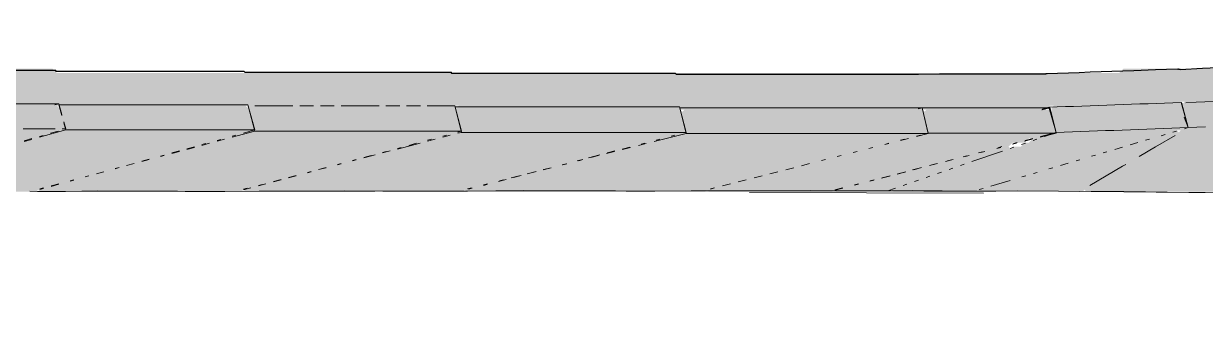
# Model space of a CAD drawing. Header units: millimetres. Extents: x 0 to 84100, y 0 to 59400.
# Drawn here: x 36488 to 39369, y 22220 to 22990 of the extents above; entities that cross this region are included whole.
import ezdxf

# ---------------------------------------------------------------- set-up
doc = ezdxf.new("R2010")
doc.units = ezdxf.units.MM
for name, color, linetype, lineweight in [('09_立面の外形', 7, 'Continuous', 30), ('10_見えがかり', 7, 'Continuous', 13), ('12_見えがかり（ガラス）', 5, 'Continuous', 9)]:
    doc.layers.add(name, color=color, linetype=linetype, lineweight=lineweight)

msp = doc.modelspace()

# ---------------------------------------------------------------- hatches: boundary and pattern name
at = {"layer": '10_見えがかり', "true_color": 0xe9dcc4}
msp.add_hatch(color=8, dxfattribs=at).paths.add_polyline_path([(40774, 22974.7), (40764, 22964.7), (40764, 22954.7), (40724, 22914.7), (40724, 22904.7), (40719, 22899.7), (40669, 22899.7), (40659, 22889.7), (40609, 22889.7), (40599, 22879.7), (40489, 22879.7), (40479, 22869.7), (40379, 22869.7), (40369, 22859.7), (40269, 22859.7), (40259, 22849.7), (40159, 22849.7), (40149, 22839.7), (40049, 22839.7), (40039, 22829.7), (39849, 22829.7), (39839, 22819.7), (39669, 22819.7), (39659, 22809.7), (39479, 22809.7), (39469, 22799.7), (39239, 22799.7), (39229, 22789.7), (38989, 22789.7), (38979, 22779.7), (38089, 22779.7), (38079, 22789.7), (36159, 22789.7), (36149, 22799.7), (35409, 22799.7), (35399, 22789.7), (35379, 22789.7), (35369, 22779.7), (35339, 22779.7), (35329, 22769.7), (35309, 22769.7), (35299, 22759.7), (35279, 22759.7), (35269, 22749.7), (35239, 22749.7), (35229, 22739.7), (35209, 22739.7), (35199, 22729.7), (35169, 22729.7), (35159, 22719.7), (35139, 22719.7), (35129, 22709.7), (35109, 22709.7), (35099, 22699.7), (35069, 22699.7), (35059, 22689.7), (35039, 22689.7), (35029, 22679.7), (35009, 22679.7), (34999, 22669.7), (34969, 22669.7), (34959, 22659.7), (34939, 22659.7), (34929, 22649.7), (34909, 22649.7), (34899, 22639.7), (34869, 22639.7), (34859, 22629.7), (34839, 22629.7), (34829, 22619.7), (34799, 22619.7), (34789, 22609.7), (34769, 22609.7), (34759, 22599.7), (34739, 22599.7), (34729, 22589.7), (34699, 22589.7), (34689, 22579.7), (34669, 22579.7), (34659, 22569.7), (34639, 22569.7), (34629, 22559.7), (34599, 22559.7), (34589, 22549.7), (34569, 22549.7), (34559, 22539.7), (34539, 22539.7), (34529, 22529.7), (34499, 22529.7), (34489, 22519.7), (34469, 22519.7), (34459, 22509.7), (34429, 22509.7), (34419, 22499.7), (34399, 22499.7), (34389, 22489.7), (34369, 22489.7), (34359, 22479.7), (34329, 22479.7), (34319, 22469.7), (34299, 22469.7), (34289, 22459.7), (34269, 22459.7), (34259, 22449.7), (34229, 22449.7), (34219, 22439.7), (34199, 22439.7), (34189, 22429.7), (34169, 22429.7), (34159, 22419.7), (34129, 22419.7), (34119, 22409.7), (34099, 22409.7), (34089, 22399.7), (34059, 22399.7), (34049, 22389.7), (34029, 22389.7), (34019, 22379.7), (33999, 22379.7), (33989, 22369.7), (33959, 22369.7), (33949, 22359.7), (33929, 22359.7), (33919, 22349.7), (33899, 22349.7), (33889, 22339.7), (33859, 22339.7), (33849, 22329.7), (33829, 22329.7), (33819, 22319.7), (33799, 22319.7), (33789, 22309.7), (33759, 22309.7), (33749, 22299.7), (33729, 22299.7), (33719, 22289.7), (33689, 22289.7), (33679, 22279.7), (33659, 22279.7), (33649, 22269.7), (33629, 22269.7), (33619, 22259.7), (33589, 22259.7), (33579, 22249.7), (33559, 22249.7), (33549, 22239.7), (33529, 22239.7), (33519, 22229.7), (33489, 22229.7), (33479, 22219.7), (33469, 22219.7), (33454, 22234.7), (33454, 22244.7), (33459, 22249.7), (33469, 22249.7), (33549, 22329.7), (33619, 22329.7), (33629, 22339.7), (33639, 22339.7), (33659, 22359.7), (33729, 22359.7), (33759, 22389.7), (33829, 22389.7), (33859, 22419.7), (33929, 22419.7), (33949, 22439.7), (33959, 22439.7), (33969, 22449.7), (34039, 22449.7), (34069, 22479.7), (34139, 22479.7), (34169, 22509.7), (34239, 22509.7), (34269, 22539.7), (34339, 22539.7), (34359, 22559.7), (34369, 22559.7), (34379, 22569.7), (34439, 22569.7), (34449, 22579.7), (34459, 22579.7), (34489, 22609.7), (34519, 22609.7), (34529, 22599.7), (34539, 22599.7), (34549, 22609.7), (34559, 22609.7), (34589, 22639.7), (34659, 22639.7), (34689, 22669.7), (34759, 22669.7), (34769, 22679.7), (34779, 22679.7), (34799, 22699.7), (34869, 22699.7), (34899, 22729.7), (34969, 22729.7), (34999, 22759.7), (35069, 22759.7), (35089, 22779.7), (35099, 22779.7), (35109, 22789.7), (35179, 22789.7), (35209, 22819.7), (35279, 22819.7), (35309, 22849.7), (35379, 22849.7), (35409, 22879.7), (36559, 22879.7), (36569, 22869.7), (39159, 22869.7), (39169, 22879.7), (39429, 22879.7), (39439, 22889.7), (39619, 22889.7), (39629, 22899.7), (39809, 22899.7), (39819, 22909.7), (40019, 22909.7), (40029, 22919.7), (40129, 22919.7), (40139, 22929.7), (40239, 22929.7), (40249, 22939.7), (40349, 22939.7), (40359, 22949.7), (40459, 22949.7), (40469, 22959.7), (40589, 22959.7), (40599, 22969.7), (40649, 22969.7), (40659, 22979.7), (40709, 22979.7), (40719, 22989.7), (40769, 22989.7), (40774, 22984.7)])
at = {"layer": '12_見えがかり（ガラス）', "true_color": 0xdce9f2}
for points in [[(39979, 22829.7), (39984, 22824.7), (39984, 22814.7), (39994, 22804.7), (39994, 22784.7), (40004, 22774.7), (39999, 22769.7), (39989, 22769.7), (39979, 22759.7), (39969, 22759.7), (39959, 22749.7), (39939, 22749.7), (39929, 22739.7), (39919, 22739.7), (39909, 22729.7), (39889, 22729.7), (39879, 22719.7), (39869, 22719.7), (39859, 22709.7), (39839, 22709.7), (39829, 22699.7), (39819, 22699.7), (39809, 22689.7), (39789, 22689.7), (39779, 22679.7), (39769, 22679.7), (39759, 22669.7), (39739, 22669.7), (39729, 22659.7), (39719, 22659.7), (39709, 22649.7), (39689, 22649.7), (39679, 22639.7), (39669, 22639.7), (39659, 22629.7), (39639, 22629.7), (39629, 22619.7), (39619, 22619.7), (39609, 22609.7), (39589, 22609.7), (39579, 22599.7), (39569, 22599.7), (39559, 22589.7), (39539, 22589.7), (39529, 22579.7), (39079, 22579.7), (39074, 22584.7), (39089, 22599.7), (39099, 22599.7), (39109, 22609.7), (39119, 22609.7), (39139, 22629.7), (39149, 22629.7), (39159, 22639.7), (39169, 22639.7), (39189, 22659.7), (39199, 22659.7), (39209, 22669.7), (39219, 22669.7), (39229, 22679.7), (39239, 22679.7), (39259, 22699.7), (39269, 22699.7), (39279, 22709.7), (39289, 22709.7), (39309, 22729.7), (39319, 22729.7), (39324, 22734.7), (39324, 22754.7), (39314, 22764.7), (39314, 22794.7), (39319, 22799.7), (39469, 22799.7), (39479, 22809.7), (39659, 22809.7), (39669, 22819.7), (39839, 22819.7), (39849, 22829.7)], [(36569, 22789.7), (36584, 22774.7), (36584, 22744.7), (36594, 22734.7), (36589, 22729.7), (36569, 22729.7), (36559, 22719.7), (36529, 22719.7), (36519, 22709.7), (36499, 22709.7), (36489, 22699.7), (36459, 22699.7), (36449, 22689.7), (36429, 22689.7), (36419, 22679.7), (36389, 22679.7), (36379, 22669.7), (36359, 22669.7), (36349, 22659.7), (36319, 22659.7), (36309, 22649.7), (36289, 22649.7), (36279, 22639.7), (36249, 22639.7), (36239, 22629.7), (36219, 22629.7), (36209, 22619.7), (36179, 22619.7), (36169, 22609.7), (36149, 22609.7), (36139, 22599.7), (36109, 22599.7), (36099, 22589.7), (36079, 22589.7), (36069, 22579.7), (35659, 22579.7), (35654, 22584.7), (35659, 22589.7), (35689, 22589.7), (35699, 22599.7), (35719, 22599.7), (35729, 22609.7), (35749, 22609.7), (35759, 22619.7), (35789, 22619.7), (35799, 22629.7), (35819, 22629.7), (35829, 22639.7), (35859, 22639.7), (35869, 22649.7), (35889, 22649.7), (35899, 22659.7), (35929, 22659.7), (35939, 22669.7), (35959, 22669.7), (35969, 22679.7), (35999, 22679.7), (36009, 22689.7), (36029, 22689.7), (36039, 22699.7), (36069, 22699.7), (36079, 22709.7), (36099, 22709.7), (36109, 22719.7), (36129, 22719.7), (36139, 22729.7), (36169, 22729.7), (36174, 22734.7), (36174, 22744.7), (36164, 22754.7), (36164, 22784.7), (36169, 22789.7)], [(37029, 22789.7), (37044, 22774.7), (37044, 22744.7), (37054, 22734.7), (37049, 22729.7), (37039, 22729.7), (37029, 22719.7), (36999, 22719.7), (36989, 22709.7), (36969, 22709.7), (36959, 22699.7), (36929, 22699.7), (36919, 22689.7), (36889, 22689.7), (36879, 22679.7), (36859, 22679.7), (36849, 22669.7), (36819, 22669.7), (36809, 22659.7), (36779, 22659.7), (36769, 22649.7), (36749, 22649.7), (36739, 22639.7), (36709, 22639.7), (36699, 22629.7), (36679, 22629.7), (36669, 22619.7), (36639, 22619.7), (36629, 22609.7), (36599, 22609.7), (36589, 22599.7), (36569, 22599.7), (36559, 22589.7), (36529, 22589.7), (36519, 22579.7), (36079, 22579.7), (36074, 22584.7), (36079, 22589.7), (36099, 22589.7), (36109, 22599.7), (36139, 22599.7), (36149, 22609.7), (36169, 22609.7), (36179, 22619.7), (36209, 22619.7), (36219, 22629.7), (36239, 22629.7), (36249, 22639.7), (36279, 22639.7), (36289, 22649.7), (36309, 22649.7), (36319, 22659.7), (36349, 22659.7), (36359, 22669.7), (36379, 22669.7), (36389, 22679.7), (36419, 22679.7), (36429, 22689.7), (36449, 22689.7), (36459, 22699.7), (36489, 22699.7), (36499, 22709.7), (36519, 22709.7), (36529, 22719.7), (36559, 22719.7), (36569, 22729.7), (36589, 22729.7), (36594, 22734.7), (36584, 22744.7), (36584, 22774.7), (36574, 22784.7), (36579, 22789.7)], [(37539, 22789.7), (37544, 22784.7), (37544, 22754.7), (37554, 22744.7), (37554, 22734.7), (37539, 22719.7), (37509, 22719.7), (37499, 22709.7), (37479, 22709.7), (37469, 22699.7), (37439, 22699.7), (37429, 22689.7), (37399, 22689.7), (37389, 22679.7), (37369, 22679.7), (37359, 22669.7), (37329, 22669.7), (37319, 22659.7), (37289, 22659.7), (37279, 22649.7), (37249, 22649.7), (37239, 22639.7), (37219, 22639.7), (37209, 22629.7), (37179, 22629.7), (37169, 22619.7), (37139, 22619.7), (37129, 22609.7), (37109, 22609.7), (37099, 22599.7), (37069, 22599.7), (37059, 22589.7), (37029, 22589.7), (37019, 22579.7), (36529, 22579.7), (36524, 22584.7), (36529, 22589.7), (36559, 22589.7), (36569, 22599.7), (36589, 22599.7), (36599, 22609.7), (36629, 22609.7), (36639, 22619.7), (36669, 22619.7), (36679, 22629.7), (36699, 22629.7), (36709, 22639.7), (36739, 22639.7), (36749, 22649.7), (36769, 22649.7), (36779, 22659.7), (36809, 22659.7), (36819, 22669.7), (36849, 22669.7), (36859, 22679.7), (36879, 22679.7), (36889, 22689.7), (36919, 22689.7), (36929, 22699.7), (36959, 22699.7), (36969, 22709.7), (36989, 22709.7), (36999, 22719.7), (37029, 22719.7), (37039, 22729.7), (37049, 22729.7), (37054, 22734.7), (37044, 22744.7), (37044, 22774.7), (37034, 22784.7), (37039, 22789.7)], [(38079, 22789.7), (38094, 22774.7), (38094, 22744.7), (38104, 22734.7), (38104, 22724.7), (38099, 22719.7), (38069, 22719.7), (38059, 22709.7), (38029, 22709.7), (38019, 22699.7), (37989, 22699.7), (37979, 22689.7), (37959, 22689.7), (37949, 22679.7), (37919, 22679.7), (37909, 22669.7), (37879, 22669.7), (37869, 22659.7), (37839, 22659.7), (37829, 22649.7), (37799, 22649.7), (37789, 22639.7), (37769, 22639.7), (37759, 22629.7), (37729, 22629.7), (37719, 22619.7), (37689, 22619.7), (37679, 22609.7), (37649, 22609.7), (37639, 22599.7), (37609, 22599.7), (37599, 22589.7), (37569, 22589.7), (37559, 22579.7), (37029, 22579.7), (37024, 22584.7), (37029, 22589.7), (37059, 22589.7), (37069, 22599.7), (37099, 22599.7), (37109, 22609.7), (37129, 22609.7), (37139, 22619.7), (37169, 22619.7), (37179, 22629.7), (37209, 22629.7), (37219, 22639.7), (37239, 22639.7), (37249, 22649.7), (37279, 22649.7), (37289, 22659.7), (37319, 22659.7), (37329, 22669.7), (37359, 22669.7), (37369, 22679.7), (37389, 22679.7), (37399, 22689.7), (37429, 22689.7), (37439, 22699.7), (37469, 22699.7), (37479, 22709.7), (37499, 22709.7), (37509, 22719.7), (37539, 22719.7), (37554, 22734.7), (37554, 22744.7), (37544, 22754.7), (37544, 22784.7), (37549, 22789.7)], [(39309, 22799.7), (39314, 22794.7), (39314, 22764.7), (39324, 22754.7), (39324, 22734.7), (39319, 22729.7), (39289, 22729.7), (39279, 22719.7), (39259, 22719.7), (39249, 22709.7), (39229, 22709.7), (39219, 22699.7), (39189, 22699.7), (39179, 22689.7), (39159, 22689.7), (39149, 22679.7), (39129, 22679.7), (39119, 22669.7), (39089, 22669.7), (39079, 22659.7), (39059, 22659.7), (39049, 22649.7), (39019, 22649.7), (39009, 22639.7), (38989, 22639.7), (38979, 22629.7), (38959, 22629.7), (38949, 22619.7), (38919, 22619.7), (38909, 22609.7), (38889, 22609.7), (38879, 22599.7), (38859, 22599.7), (38849, 22589.7), (38819, 22589.7), (38809, 22579.7), (38609, 22579.7), (38604, 22584.7), (38609, 22589.7), (38629, 22589.7), (38639, 22599.7), (38659, 22599.7), (38669, 22609.7), (38689, 22609.7), (38699, 22619.7), (38709, 22619.7), (38719, 22629.7), (38739, 22629.7), (38749, 22639.7), (38769, 22639.7), (38779, 22649.7), (38799, 22649.7), (38809, 22659.7), (38829, 22659.7), (38839, 22669.7), (38859, 22669.7), (38869, 22679.7), (38889, 22679.7), (38899, 22689.7), (38919, 22689.7), (38929, 22699.7), (38939, 22699.7), (38949, 22709.7), (38969, 22709.7), (38979, 22719.7), (38999, 22719.7), (39004, 22724.7), (39004, 22744.7), (38994, 22754.7), (38994, 22784.7), (38999, 22789.7), (39229, 22789.7), (39239, 22799.7)], [(38679, 22779.7), (38684, 22774.7), (38684, 22744.7), (38694, 22734.7), (38694, 22724.7), (38689, 22719.7), (38669, 22719.7), (38659, 22709.7), (38629, 22709.7), (38619, 22699.7), (38589, 22699.7), (38579, 22689.7), (38549, 22689.7), (38539, 22679.7), (38509, 22679.7), (38499, 22669.7), (38469, 22669.7), (38459, 22659.7), (38439, 22659.7), (38429, 22649.7), (38399, 22649.7), (38389, 22639.7), (38359, 22639.7), (38349, 22629.7), (38319, 22629.7), (38309, 22619.7), (38279, 22619.7), (38269, 22609.7), (38239, 22609.7), (38229, 22599.7), (38199, 22599.7), (38189, 22589.7), (38159, 22589.7), (38149, 22579.7), (37569, 22579.7), (37564, 22584.7), (37569, 22589.7), (37599, 22589.7), (37609, 22599.7), (37639, 22599.7), (37649, 22609.7), (37679, 22609.7), (37689, 22619.7), (37719, 22619.7), (37729, 22629.7), (37759, 22629.7), (37769, 22639.7), (37789, 22639.7), (37799, 22649.7), (37829, 22649.7), (37839, 22659.7), (37869, 22659.7), (37879, 22669.7), (37909, 22669.7), (37919, 22679.7), (37949, 22679.7), (37959, 22689.7), (37979, 22689.7), (37989, 22699.7), (38019, 22699.7), (38029, 22709.7), (38059, 22709.7), (38069, 22719.7), (38099, 22719.7), (38104, 22724.7), (38104, 22734.7), (38094, 22744.7), (38094, 22774.7), (38099, 22779.7)], [(38989, 22779.7), (38994, 22774.7), (38994, 22754.7), (39004, 22744.7), (39004, 22724.7), (38999, 22719.7), (38979, 22719.7), (38969, 22709.7), (38939, 22709.7), (38929, 22699.7), (38899, 22699.7), (38889, 22689.7), (38859, 22689.7), (38849, 22679.7), (38819, 22679.7), (38809, 22669.7), (38789, 22669.7), (38779, 22659.7), (38749, 22659.7), (38739, 22649.7), (38709, 22649.7), (38699, 22639.7), (38669, 22639.7), (38659, 22629.7), (38629, 22629.7), (38619, 22619.7), (38589, 22619.7), (38579, 22609.7), (38549, 22609.7), (38539, 22599.7), (38509, 22599.7), (38499, 22589.7), (38469, 22589.7), (38459, 22579.7), (38159, 22579.7), (38154, 22584.7), (38159, 22589.7), (38189, 22589.7), (38199, 22599.7), (38229, 22599.7), (38239, 22609.7), (38269, 22609.7), (38279, 22619.7), (38309, 22619.7), (38319, 22629.7), (38349, 22629.7), (38359, 22639.7), (38389, 22639.7), (38399, 22649.7), (38429, 22649.7), (38439, 22659.7), (38459, 22659.7), (38469, 22669.7), (38499, 22669.7), (38509, 22679.7), (38539, 22679.7), (38549, 22689.7), (38579, 22689.7), (38589, 22699.7), (38619, 22699.7), (38629, 22709.7), (38659, 22709.7), (38669, 22719.7), (38689, 22719.7), (38694, 22724.7), (38694, 22734.7), (38684, 22744.7), (38684, 22774.7), (38689, 22779.7)], [(39299, 22729.7), (39304, 22724.7), (39289, 22709.7), (39279, 22709.7), (39269, 22699.7), (39259, 22699.7), (39239, 22679.7), (39229, 22679.7), (39219, 22669.7), (39209, 22669.7), (39199, 22659.7), (39189, 22659.7), (39169, 22639.7), (39159, 22639.7), (39149, 22629.7), (39139, 22629.7), (39119, 22609.7), (39109, 22609.7), (39099, 22599.7), (39089, 22599.7), (39069, 22579.7), (38819, 22579.7), (38814, 22584.7), (38819, 22589.7), (38849, 22589.7), (38859, 22599.7), (38879, 22599.7), (38889, 22609.7), (38909, 22609.7), (38919, 22619.7), (38949, 22619.7), (38959, 22629.7), (38979, 22629.7), (38989, 22639.7), (39009, 22639.7), (39019, 22649.7), (39049, 22649.7), (39059, 22659.7), (39079, 22659.7), (39089, 22669.7), (39119, 22669.7), (39129, 22679.7), (39149, 22679.7), (39159, 22689.7), (39179, 22689.7), (39189, 22699.7), (39219, 22699.7), (39229, 22709.7), (39249, 22709.7), (39259, 22719.7), (39279, 22719.7), (39289, 22729.7)], [(38889, 22689.7), (38894, 22684.7), (38889, 22679.7), (38869, 22679.7), (38859, 22669.7), (38839, 22669.7), (38829, 22659.7), (38809, 22659.7), (38799, 22649.7), (38779, 22649.7), (38769, 22639.7), (38749, 22639.7), (38739, 22629.7), (38719, 22629.7), (38709, 22619.7), (38699, 22619.7), (38689, 22609.7), (38669, 22609.7), (38659, 22599.7), (38639, 22599.7), (38629, 22589.7), (38609, 22589.7), (38599, 22579.7), (38469, 22579.7), (38464, 22584.7), (38469, 22589.7), (38499, 22589.7), (38509, 22599.7), (38539, 22599.7), (38549, 22609.7), (38579, 22609.7), (38589, 22619.7), (38619, 22619.7), (38629, 22629.7), (38659, 22629.7), (38669, 22639.7), (38699, 22639.7), (38709, 22649.7), (38739, 22649.7), (38749, 22659.7), (38779, 22659.7), (38789, 22669.7), (38809, 22669.7), (38819, 22679.7), (38849, 22679.7), (38859, 22689.7)]]:
    msp.add_hatch(color=8, dxfattribs=at).paths.add_polyline_path(points)

# ---------------------------------------------------------------- linework, layer by layer
at = {"layer": '09_立面の外形'}
msp.add_lwpolyline([(36461, 22876.5), (36495.6, 22876.5), (36530.3, 22876.5), (36564.9, 22876.5), (36566.9, 22874.1), (36604.7, 22874.1), (36642.9, 22874.1), (36681.2, 22874.1), (36719.4, 22874.1), (36757.7, 22874.1), (36795.9, 22874.1), (36834.2, 22874.1), (36872.4, 22874.1), (36910.7, 22874.1), (36948.9, 22874.1), (36987.1, 22874.1), (37025.4, 22874.1), (37027.6, 22871.5), (37068.9, 22871.5), (37110.8, 22871.5), (37152.7, 22871.5), (37194.5, 22871.5), (37320.1, 22871.5), (37361.9, 22871.5), (37403.8, 22871.5), (37445.6, 22871.5), (37487.5, 22871.5), (37529.3, 22871.5), (37531.6, 22868.8), (37576.6, 22868.8), (37622.1, 22868.8), (37667.6, 22868.8), (37713, 22868.8), (37758.5, 22868.8), (37849.4, 22868.8), (37894.8, 22868.8), (37940.3, 22868.8), (37985.7, 22868.8), (38031.2, 22868.8), (38076.6, 22868.8), (38078.7, 22866.3), (38127.7, 22866.3), (38225.8, 22866.3), (38274.8, 22866.3), (38323.9, 22866.3), (38372.9, 22866.3), (38421.9, 22866.3), (38471, 22866.3), (38618.1, 22866.3), (38668.6, 22866.3), (38669.2, 22866.8), (38720.8, 22866.9), (38746.6, 22866.9), (38772.3, 22866.9), (38798.1, 22866.9), (38823.9, 22866.9), (38849.7, 22866.9), (38875.4, 22866.9), (38901.2, 22866.9), (38927, 22866.9), (38952.8, 22866.9), (38979.1, 22867), (38980.8, 22868.4), (38980.9, 22868.4), (38981, 22868.3), (38981.1, 22868.3), (38981.2, 22868.3), (38981.3, 22868.3), (38981.5, 22868.3), (38981.6, 22868.3), (38981.7, 22868.2), (38981.8, 22868.2), (38981.9, 22868.2), (38982.8, 22868.1), (39008.2, 22869), (39034.7, 22869.9), (39061.3, 22870.9), (39087.9, 22871.8), (39114.4, 22872.8), (39141, 22873.7), (39167.6, 22874.7), (39194.1, 22875.6), (39247.3, 22877.5), (39273.8, 22878.5), (39300.4, 22879.4), (39301.5, 22878.1), (39302.8, 22879.2), (39303.1, 22879.1), (39303.4, 22879.1), (39304, 22878.9), (39304.3, 22878.8), (39304.6, 22878.8), (39304.9, 22878.7), (39305.2, 22878.6), (39305.9, 22878.5), (39306.2, 22878.4), (39306.5, 22878.3), (39306.8, 22877.9), (39361.4, 22880.8), (39417.3, 22883.8)], dxfattribs=at)
at = {"layer": '10_見えがかり'}
for points in [[(36461, 22876.5), (36495.6, 22876.5), (36530.3, 22876.5), (36564.9, 22876.5), (36566.9, 22874.1), (36604.7, 22874.1), (36642.9, 22874.1), (36681.2, 22874.1), (36719.4, 22874.1), (36757.7, 22874.1), (36795.9, 22874.1), (36834.2, 22874.1), (36872.4, 22874.1), (36910.7, 22874.1), (36948.9, 22874.1), (36987.1, 22874.1), (37025.4, 22874.1), (37027.6, 22871.5), (37068.9, 22871.5), (37110.8, 22871.5), (37152.7, 22871.5), (37194.5, 22871.5), (37320.1, 22871.5), (37361.9, 22871.5), (37403.8, 22871.5), (37445.6, 22871.5), (37487.5, 22871.5), (37529.3, 22871.5), (37531.6, 22868.8), (37576.6, 22868.8), (37622.1, 22868.8), (37667.6, 22868.8), (37713, 22868.8), (37758.5, 22868.8), (37849.4, 22868.8), (37894.8, 22868.8), (37940.3, 22868.8), (37985.7, 22868.8), (38031.2, 22868.8), (38076.6, 22868.8), (38078.7, 22866.3), (38127.7, 22866.3), (38225.8, 22866.3), (38274.8, 22866.3), (38323.9, 22866.3), (38372.9, 22866.3), (38421.9, 22866.3), (38471, 22866.3), (38618.1, 22866.3), (38667.2, 22866.3), (38667.8, 22865.6), (38669.2, 22866.8), (38720.8, 22866.9), (38746.6, 22866.9), (38772.3, 22866.9), (38798.1, 22866.9), (38823.9, 22866.9), (38849.7, 22866.9), (38875.4, 22866.9), (38901.2, 22866.9), (38927, 22866.9), (38952.8, 22866.9), (38978.6, 22867), (38978.8, 22866.7), (38980.8, 22868.4), (38980.9, 22868.4), (38981, 22868.3), (38981.1, 22868.3), (38981.2, 22868.3), (38981.3, 22868.3), (38981.5, 22868.3), (38981.6, 22868.3), (38981.7, 22868.2), (38981.8, 22868.2), (38981.9, 22868.2), (38982, 22868.2), (38982.1, 22868), (39008.2, 22869), (39034.7, 22869.9), (39061.3, 22870.9), (39087.9, 22871.8), (39114.4, 22872.8), (39141, 22873.7), (39167.6, 22874.7), (39194.1, 22875.6), (39247.3, 22877.5), (39273.8, 22878.5), (39300.4, 22879.4), (39301.5, 22878.1), (39302.8, 22879.2), (39303.1, 22879.1), (39303.4, 22879.1), (39304, 22878.9), (39304.3, 22878.8), (39304.6, 22878.8), (39304.9, 22878.7), (39305.2, 22878.6), (39305.9, 22878.5), (39306.2, 22878.4), (39306.5, 22878.3), (39306.8, 22877.9), (39361.4, 22880.8), (39417.3, 22883.8)], [(36503.5, 22580.8), (36590.7, 22580.5)], [(36522.6, 22580.5), (36590.7, 22580.5)], [(36590.7, 22580.5), (36669.4, 22581.8)], [(36590.7, 22580.5), (36748.3, 22581.3)], [(36669.4, 22581.8), (36748.3, 22581.3)], [(36748.3, 22581.3), (36863.8, 22581.3)], [(36748.3, 22581.3), (36844.1, 22580.9)], [(36863.8, 22581.3), (36978.4, 22580.4)], [(36882.5, 22580.7), (36978.4, 22580.4)], [(36978.4, 22580.4), (37147.3, 22581.3)], [(36978.4, 22580.4), (37062.6, 22581.2)], [(37062.6, 22581.2), (37147.3, 22581.3)], [(37137.3, 22581.3), (37147.3, 22581.3)], [(37147.3, 22581.3), (37270.6, 22582.2)], [(37147.3, 22581.3), (37344.1, 22580.9)], [(37393.3, 22580.8), (37270.6, 22582.2)], [(37363.8, 22580.8), (37393.3, 22580.8)], [(37393.3, 22580.8), (37486.8, 22581.2)], [(37393.3, 22580.8), (37570.3, 22580.9)], [(37570.3, 22580.9), (37486.8, 22581.2)], [(37570.3, 22580.9), (37707.4, 22582.4)], [(37570.3, 22580.9), (37835.4, 22581.6)], [(37707.4, 22582.4), (37835.4, 22581.6)], [(37775.6, 22581.6), (37835.4, 22581.6)], [(37835.4, 22581.6), (37930.7, 22581.7)], [(37930.7, 22581.7), (38026.8, 22580.9)], [(37956.9, 22581), (38026.8, 22580.9)], [(38026.8, 22580.9), (38304.6, 22582)], [(38026.8, 22580.9), (38165.9, 22581.9)], [(38115.1, 22581.9), (38304.6, 22582)], [(38304.6, 22582), (38165.9, 22581.9)], [(38227.5, 22581.8), (38507.3, 22581.9)], [(38304.6, 22582), (38405.4, 22582.7)], [(38507.3, 22581.9), (38405.4, 22582.7)], [(38507.3, 22581.9), (38654.2, 22582.8)], [(38507.3, 22581.9), (38857.3, 22580.1)], [(38654.2, 22582.8), (38800.9, 22581.4)], [(38800.9, 22581.4), (38911.6, 22581.7)], [(38911.6, 22581.7), (39011, 22580.8)], [(39060.9, 22580.5), (39011, 22580.8)], [(39011, 22580.8), (39169.5, 22580)], [(39011, 22580.8), (39328.1, 22578)], [(38257.8, 22578), (38827.6, 22576.6)], [(39169.5, 22580), (39328.1, 22578)], [(39328.1, 22578), (39438.3, 22578.4)], [(39368.1, 22577.7), (39328.1, 22578)]]:
    msp.add_lwpolyline(points, dxfattribs=at)
at = {"layer": '12_見えがかり（ガラス）'}
for points in [[(36504.5, 22794.5), (36469.8, 22794.5)], [(36539.3, 22794.5), (36504.5, 22794.5)], [(36574, 22794.5), (36539.3, 22794.5)], [(36564.8, 22791.8), (36574, 22794.5)], [(36574, 22794.5), (36581.4, 22768)], [(36612.8, 22792), (36574.5, 22792)], [(36574.5, 22792), (36581.6, 22765.6)], [(36651.2, 22792), (36612.8, 22792)], [(36689.6, 22792), (36651.2, 22792)], [(36728, 22792), (36689.6, 22792)], [(36766.3, 22792), (36728, 22792)], [(36804.7, 22792), (36766.3, 22792)], [(36843.1, 22792), (36804.7, 22792)], [(36881.4, 22792), (36843.1, 22792)], [(36919.8, 22792), (36881.4, 22792)], [(36958.2, 22792), (36919.8, 22792)], [(36996.6, 22792), (36958.2, 22792)], [(37034.9, 22792), (36996.6, 22792)], [(37034.9, 22792), (37051.6, 22730.3)], [(37035.4, 22789.4), (37051.6, 22727.5)], [(37077.4, 22789.4), (37052.2, 22789.4)], [(37119.4, 22789.4), (37077.4, 22789.4)], [(37144.6, 22789.4), (37119.4, 22789.4)], [(37195, 22789.4), (37161.4, 22789.4)], [(37245.4, 22789.4), (37211.8, 22789.4)], [(37287.4, 22789.4), (37262.2, 22789.4)], [(37329.4, 22789.4), (37287.4, 22789.4)], [(37354.6, 22789.4), (37329.4, 22789.4)], [(37404.9, 22789.4), (37371.3, 22789.4)], [(37455.3, 22789.4), (37421.7, 22789.4)], [(37497.3, 22789.4), (37472.1, 22789.4)], [(37539.3, 22789.4), (37497.3, 22789.4)], [(37539.3, 22789.4), (37555.5, 22727.5)], [(37585.4, 22786.6), (37539.8, 22786.6)], [(37539.8, 22786.6), (37555.5, 22724.6)], [(37631, 22786.6), (37585.4, 22786.6)], [(37676.6, 22786.6), (37631, 22786.6)], [(37722.2, 22786.6), (37676.6, 22786.6)], [(37767.8, 22786.6), (37722.2, 22786.6)], [(37813.5, 22786.6), (37767.8, 22786.6)], [(37859.1, 22786.6), (37813.5, 22786.6)], [(37904.7, 22786.6), (37859.1, 22786.6)], [(37950.3, 22786.6), (37904.7, 22786.6)], [(37995.9, 22786.6), (37950.3, 22786.6)], [(38041.5, 22786.6), (37995.9, 22786.6)], [(38087.1, 22786.6), (38041.5, 22786.6)], [(38087.1, 22786.6), (38102.8, 22724.6)], [(38136.8, 22784), (38087.6, 22784)], [(38087.6, 22784), (38102.8, 22721.9)], [(38186, 22784), (38136.8, 22784)], [(38235.2, 22784), (38186, 22784)], [(38284.4, 22784), (38235.2, 22784)], [(38333.6, 22784), (38284.4, 22784)], [(38382.8, 22784.1), (38333.6, 22784)], [(38432, 22784.1), (38382.8, 22784.1)], [(38481.2, 22784.1), (38432, 22784.1)], [(38530.4, 22784.1), (38481.2, 22784.1)], [(38579.6, 22784.1), (38530.4, 22784.1)], [(38628.8, 22784.1), (38579.6, 22784.1)], [(38678, 22784.1), (38628.8, 22784.1)], [(38678, 22784.6), (38668.3, 22782.1)], [(38668.4, 22781.6), (38678, 22784.1)], [(38703.9, 22784.6), (38678, 22784.6)], [(38678, 22784.6), (38693.2, 22722.5)], [(38678, 22784.1), (38693.2, 22722)], [(38729.9, 22784.6), (38703.9, 22784.6)], [(38755.8, 22784.6), (38729.9, 22784.6)], [(38781.8, 22784.6), (38755.8, 22784.6)], [(38807.7, 22784.6), (38781.8, 22784.6)], [(38833.7, 22784.6), (38807.7, 22784.6)], [(38859.6, 22784.7), (38833.7, 22784.6)], [(38885.6, 22784.7), (38859.6, 22784.7)], [(38911.5, 22784.7), (38885.6, 22784.7)], [(38937.5, 22784.7), (38911.5, 22784.7)], [(38963.4, 22784.7), (38937.5, 22784.7)], [(38989.4, 22784.7), (38963.4, 22784.7)], [(38970.1, 22779.8), (38989.4, 22784.7)], [(38989.6, 22786.3), (38970.7, 22781.4)], [(38971, 22779.8), (38989.6, 22786.3)], [(38987.1, 22785.8), (38977.8, 22782.6)], [(39007.3, 22786.6), (38987.1, 22785.8)], [(38987.1, 22785.8), (39004.6, 22724.4)], [(38989.4, 22784.7), (39004.6, 22722.6)], [(38989.6, 22786.3), (39004.6, 22724.4)], [(39027.4, 22787.3), (39007.3, 22786.6)], [(39047.5, 22788), (39027.4, 22787.3)], [(39067.7, 22788.7), (39047.5, 22788)], [(39087.8, 22789.5), (39067.7, 22788.7)], [(39107.9, 22790.2), (39087.8, 22789.5)], [(39128.1, 22790.9), (39107.9, 22790.2)], [(39148.2, 22791.6), (39128.1, 22790.9)], [(39168.3, 22792.4), (39148.2, 22791.6)], [(39188.5, 22793.1), (39168.3, 22792.4)], [(39208.6, 22793.8), (39188.5, 22793.1)], [(39228.8, 22794.5), (39208.6, 22793.8)], [(39248.9, 22795.3), (39228.8, 22794.5)], [(39269, 22796), (39248.9, 22795.3)], [(39289.2, 22796.7), (39269, 22796)], [(39309.3, 22797.4), (39289.2, 22796.7)], [(39309.3, 22797.4), (39326.8, 22736)], [(39310.2, 22797.4), (39326.8, 22736)], [(39346.1, 22797.8), (39320.7, 22796.4)], [(39388.4, 22800.1), (39346.1, 22797.8)], [(39316.9, 22761.5), (39326.8, 22736)], [(36521.7, 22732.8), (36486.9, 22732.8)], [(36556.4, 22732.8), (36521.7, 22732.8)], [(36591.2, 22730.3), (36526.7, 22712.5)], [(36554.3, 22722.4), (36572.8, 22727.6)], [(36565.1, 22732.8), (36556.4, 22732.8)], [(36591.2, 22732.8), (36582.5, 22732.8)], [(36586.3, 22750.4), (36591.2, 22732.8)], [(36586.4, 22747.9), (36591.2, 22730.3)], [(36629.5, 22730.3), (36591.2, 22730.3)], [(36667.9, 22730.3), (36629.5, 22730.3)], [(36706.3, 22730.3), (36667.9, 22730.3)], [(36744.7, 22730.3), (36706.3, 22730.3)], [(36783, 22730.3), (36744.7, 22730.3)], [(36821.4, 22730.3), (36783, 22730.3)], [(36859.8, 22730.3), (36821.4, 22730.3)], [(36898.1, 22730.3), (36859.8, 22730.3)], [(36936.5, 22730.3), (36898.1, 22730.3)], [(36974.9, 22730.3), (36936.5, 22730.3)], [(37013.3, 22730.3), (36974.9, 22730.3)], [(37051.6, 22727.5), (36996.5, 22712.7)], [(37051.6, 22730.3), (37013.3, 22730.3)], [(37024.1, 22722.7), (37051.6, 22730.3)], [(37093.6, 22727.5), (37051.6, 22727.5)], [(37135.6, 22727.5), (37093.6, 22727.5)], [(37177.6, 22727.5), (37135.6, 22727.5)], [(37219.6, 22727.5), (37177.6, 22727.5)], [(37261.6, 22727.5), (37219.6, 22727.5)], [(37303.6, 22727.5), (37261.6, 22727.5)], [(37345.6, 22727.5), (37303.6, 22727.5)], [(37387.6, 22727.5), (37345.6, 22727.5)], [(37429.5, 22727.5), (37387.6, 22727.5)], [(37471.5, 22727.5), (37429.5, 22727.5)], [(37513.5, 22727.5), (37471.5, 22727.5)], [(37555.5, 22727.5), (37513.5, 22727.5)], [(37546.4, 22725.1), (37555.5, 22727.5)], [(37555.5, 22724.6), (37546.4, 22722.2)], [(37601.1, 22724.6), (37555.5, 22724.6)], [(37646.7, 22724.6), (37601.1, 22724.6)], [(37692.3, 22724.6), (37646.7, 22724.6)], [(37737.9, 22724.6), (37692.3, 22724.6)], [(37783.5, 22724.6), (37737.9, 22724.6)], [(37829.1, 22724.6), (37783.5, 22724.6)], [(37874.7, 22724.6), (37829.1, 22724.6)], [(37920.3, 22724.6), (37874.7, 22724.6)], [(37965.9, 22724.6), (37920.3, 22724.6)], [(38011.6, 22724.6), (37965.9, 22724.6)], [(38057.2, 22724.6), (38011.6, 22724.6)], [(38102.8, 22724.6), (38057.2, 22724.6)], [(39004.6, 22724.4), (38966.8, 22714.5)], [(39024.7, 22725.1), (39004.6, 22724.4)], [(39044.9, 22725.8), (39024.7, 22725.1)], [(39065, 22726.5), (39044.9, 22725.8)], [(39085.2, 22727.3), (39065, 22726.5)], [(39105.3, 22728), (39085.2, 22727.3)], [(39125.4, 22728.7), (39105.3, 22728)], [(39145.6, 22729.4), (39125.4, 22728.7)], [(39165.7, 22730.2), (39145.6, 22729.4)], [(39185.8, 22730.9), (39165.7, 22730.2)], [(39206, 22731.6), (39185.8, 22730.9)], [(39226.1, 22732.3), (39206, 22731.6)], [(39246.2, 22733.1), (39226.1, 22732.3)], [(39266.4, 22733.8), (39246.2, 22733.1)], [(39286.5, 22734.5), (39266.4, 22733.8)], [(39306.6, 22735.2), (39286.5, 22734.5)], [(39289, 22724.8), (39298.5, 22727.6)], [(39298.5, 22727.6), (39289, 22724.8)], [(39326.8, 22736), (39306.6, 22735.2)], [(39317.3, 22733.2), (39326.8, 22736)], [(39326.8, 22736), (39317.3, 22733.2)], [(39369, 22738.2), (39326.8, 22736)], [(36489.9, 22704.1), (36508.3, 22709.3)], [(36508.3, 22707.4), (36489.9, 22702.3)], [(36526.7, 22714.5), (36535.9, 22717.2)], [(36941.4, 22697.9), (36923, 22692.9)], [(36923, 22694.6), (36932.2, 22697.2)], [(36978.1, 22707.8), (36959.8, 22702.8)], [(36959.8, 22704.8), (36969, 22707.4)], [(36996.5, 22715), (37005.7, 22717.6)], [(37454.7, 22698.3), (37399.8, 22683.9)], [(37427.2, 22692.9), (37445.6, 22697.9)], [(37473.1, 22705.3), (37482.2, 22707.8)], [(37491.4, 22707.8), (37473.1, 22703.1)], [(37509.7, 22715.2), (37518.9, 22717.6)], [(37528, 22717.4), (37509.7, 22712.6)], [(38006, 22697.3), (37986.7, 22692.4)], [(37993.1, 22695.9), (38002.2, 22698.3)], [(38102.8, 22721.9), (38025.4, 22702.3)], [(38029.7, 22705.5), (38038.8, 22707.9)], [(38066.2, 22715), (38075.3, 22717.4)], [(38152, 22721.9), (38102.8, 22721.9)], [(38201.2, 22721.9), (38152, 22721.9)], [(38250.4, 22721.9), (38201.2, 22721.9)], [(38299.6, 22722), (38250.4, 22721.9)], [(38348.8, 22722), (38299.6, 22722)], [(38398, 22722), (38348.8, 22722)], [(38447.2, 22722), (38398, 22722)], [(38496.4, 22722), (38447.2, 22722)], [(38545.6, 22722), (38496.4, 22722)], [(38594.8, 22722), (38545.6, 22722)], [(38596.7, 22697.8), (38587.1, 22695.3)], [(38587.1, 22694.9), (38596.7, 22697.4)], [(38644, 22722), (38594.8, 22722)], [(38625.7, 22704.8), (38645, 22709.7)], [(38635.3, 22707.7), (38625.7, 22705.2)], [(38693.2, 22722), (38644, 22722)], [(38664.3, 22714.6), (38693.2, 22722)], [(38673.9, 22717.6), (38664.3, 22715.1)], [(38719.2, 22722.5), (38693.2, 22722.5)], [(38745.1, 22722.5), (38719.2, 22722.5)], [(38771.1, 22722.5), (38745.1, 22722.5)], [(38797, 22722.6), (38771.1, 22722.5)], [(38823, 22722.6), (38797, 22722.6)], [(38848.9, 22722.6), (38823, 22722.6)], [(38874.9, 22722.6), (38848.9, 22722.6)], [(38900.8, 22722.6), (38874.9, 22722.6)], [(38898.7, 22695.4), (38908.3, 22697.9)], [(38910.1, 22699.6), (38900.7, 22697.1)], [(38926.8, 22722.6), (38900.8, 22722.6)], [(38920.8, 22695.2), (38930.1, 22698.4)], [(38930.1, 22698.4), (38920.8, 22695.2)], [(38952.7, 22722.6), (38926.8, 22722.6)], [(38927.6, 22702.8), (38946.8, 22707.8)], [(38947.9, 22709.5), (38929, 22704.6)], [(38948.7, 22704.9), (38958, 22708.2)], [(38958, 22708.2), (38948.7, 22704.9)], [(38978.7, 22722.6), (38952.7, 22722.6)], [(38966.1, 22712.7), (39004.6, 22722.6)], [(38976.7, 22714.6), (38986, 22717.9)], [(38986, 22717.9), (38976.7, 22714.6)], [(39004.6, 22722.6), (38978.7, 22722.6)], [(39185.3, 22694), (39204.2, 22699.6)], [(39204.2, 22699.6), (39185.3, 22694)], [(39223, 22705.2), (39232.5, 22708)], [(39232.5, 22708), (39223, 22705.2)], [(39246.9, 22688.9), (39294.8, 22717.1)], [(39294.8, 22717.1), (39246.9, 22688.9)], [(39260.7, 22716.4), (39270.2, 22719.2)], [(39270.2, 22719.2), (39260.7, 22716.4)], [(36822, 22666.6), (36831.2, 22669.2)], [(36831.2, 22668.2), (36822, 22665.7)], [(36849.5, 22674.3), (36867.9, 22679.4)], [(36867.9, 22678.1), (36849.5, 22673.1)], [(36886.3, 22684.5), (36904.7, 22689.6)], [(36904.7, 22688), (36886.3, 22683)], [(37344.8, 22669.5), (37317.3, 22662.3)], [(37317.3, 22663.2), (37335.6, 22668.2)], [(37381.4, 22679.1), (37363.1, 22674.3)], [(37363.1, 22675.6), (37372.3, 22678.1)], [(37399.8, 22685.5), (37408.9, 22688)], [(37865.2, 22662.4), (37892.6, 22669.5)], [(37889.9, 22667.8), (37870.6, 22662.9)], [(37928.6, 22677.7), (37909.3, 22672.7)], [(37910.9, 22674.3), (37929.1, 22679.1)], [(37947.4, 22683.9), (37965.7, 22688.7)], [(37967.3, 22687.5), (37948, 22682.6)], [(38481, 22668.1), (38471.3, 22665.6)], [(38471.3, 22665.4), (38481, 22667.9)], [(38519.6, 22678), (38509.9, 22675.5)], [(38509.9, 22675.2), (38519.6, 22677.7)], [(38558.2, 22687.9), (38548.5, 22685.4)], [(38548.5, 22685.1), (38558.2, 22687.5)], [(38787.3, 22667.4), (38777.9, 22665)], [(38783.1, 22665.7), (38792.7, 22668.2)], [(38799.7, 22653.1), (38874.2, 22679)], [(38874.2, 22679), (38799.7, 22653.1)], [(38825.1, 22677.3), (38815.7, 22674.9)], [(38821.6, 22675.6), (38831.2, 22678.1)], [(38860.1, 22685.5), (38869.8, 22688)], [(38872.4, 22689.7), (38862.9, 22687.2)], [(38892.8, 22685.5), (38902.1, 22688.7)], [(38902.1, 22688.7), (38892.8, 22685.5)], [(39091, 22666.1), (39100.4, 22668.9)], [(39100.4, 22668.9), (39091, 22666.1)], [(39119.3, 22674.5), (39128.7, 22677.3)], [(39128.7, 22677.3), (39119.3, 22674.5)], [(39147.6, 22682.8), (39166.4, 22688.4)], [(39166.4, 22688.4), (39147.6, 22682.8)], [(39206.9, 22665.3), (39246.9, 22688.9)], [(39246.9, 22688.9), (39206.9, 22665.3)], [(36711.8, 22636.1), (36721, 22638.6)], [(36721, 22638.5), (36711.8, 22636)], [(36739.3, 22643.7), (36757.7, 22648.8)], [(36757.7, 22648.4), (36739.3, 22643.5)], [(36776.1, 22653.9), (36794.4, 22659)], [(36794.4, 22658.3), (36776.1, 22653.4)], [(37207.3, 22633.6), (37225.7, 22638.5)], [(37225.7, 22638.4), (37207.3, 22633.6)], [(37253.2, 22645.9), (37262.3, 22648.4)], [(37262.3, 22648), (37253.2, 22645.6)], [(37289.8, 22655.8), (37299, 22658.3)], [(37299, 22657.6), (37289.8, 22655.2)], [(37773.8, 22638.3), (37754.5, 22633.4)], [(37755.5, 22633.6), (37773.8, 22638.4)], [(37801.2, 22645.6), (37810.4, 22648)], [(37812.5, 22648.1), (37802.8, 22645.7)], [(37837.8, 22655.2), (37846.9, 22657.6)], [(37851.2, 22658), (37841.5, 22655.5)], [(38365.2, 22638.4), (38345.9, 22633.4)], [(38345.9, 22633.4), (38365.2, 22638.3)], [(38403.8, 22648.3), (38384.5, 22643.3)], [(38384.5, 22643.3), (38403.8, 22648.2)], [(38442.4, 22658.2), (38432.7, 22655.7)], [(38432.7, 22655.6), (38442.4, 22658)], [(38657.9, 22633.5), (38677.1, 22638.5)], [(38696.4, 22643.4), (38715.7, 22648.4)], [(38711.8, 22647.6), (38702.3, 22645.2)], [(38734.9, 22653.3), (38754.2, 22658.3)], [(38749.6, 22657.5), (38740.1, 22655.1)], [(38771.7, 22643.4), (38781, 22646.6)], [(38781, 22646.6), (38771.7, 22643.4)], [(38987.2, 22635.3), (38996.7, 22638.1)], [(38996.7, 22638.1), (38987.2, 22635.3)], [(39015.5, 22643.7), (39034.4, 22649.3)], [(39034.4, 22649.3), (39015.5, 22643.7)], [(39053.3, 22654.9), (39062.7, 22657.7)], [(39062.7, 22657.7), (39053.3, 22654.9)], [(39087, 22594.7), (39166.9, 22641.8)], [(39166.9, 22641.8), (39087, 22594.7)], [(39166.9, 22641.8), (39174.9, 22646.5)], [(39174.9, 22646.5), (39166.9, 22641.8)], [(36647.5, 22618.7), (36638.3, 22616.3)], [(36638.3, 22615.7), (36647.5, 22618.3)], [(36684.2, 22628.6), (36665.8, 22623.7)], [(36665.8, 22623.4), (36684.2, 22628.5)], [(37115.7, 22609.7), (37097.4, 22604.9)], [(37152.4, 22619.2), (37134, 22614.4)], [(37134, 22613.8), (37152.4, 22618.7)], [(37189, 22628.8), (37179.9, 22626.4)], [(37179.9, 22626.2), (37189, 22628.6)], [(37645.9, 22604.9), (37664.1, 22609.7)], [(37696.4, 22618.6), (37677, 22613.7)], [(37682.4, 22614.5), (37700.7, 22619.2)], [(37735.1, 22628.4), (37715.8, 22623.5)], [(37719, 22624), (37737.3, 22628.8)], [(38268.8, 22613.7), (38288, 22618.6)], [(38288, 22618.6), (38268.8, 22613.6)], [(38307.3, 22623.6), (38326.6, 22628.5)], [(38326.6, 22628.5), (38307.3, 22623.5)], [(38598.4, 22617.9), (38579.5, 22613)], [(38580.8, 22613.7), (38600.1, 22618.7)], [(38636.2, 22627.8), (38617.3, 22622.9)], [(38619.3, 22623.6), (38638.6, 22628.6)], [(38674, 22637.7), (38655.1, 22632.8)], [(38687.9, 22614.3), (38697.2, 22617.5)], [(38697.2, 22617.5), (38687.9, 22614.3)], [(38715.8, 22624), (38725.1, 22627.2)], [(38725.1, 22627.2), (38715.8, 22624)], [(38743.8, 22633.7), (38753.1, 22636.9)], [(38753.1, 22636.9), (38743.8, 22633.7)], [(38921.2, 22615.7), (38930.6, 22618.5)], [(38930.6, 22618.5), (38921.2, 22615.7)], [(38949.5, 22624.1), (38958.9, 22626.9)], [(38958.9, 22626.9), (38949.5, 22624.1)], [(36537.2, 22589.1), (36528.1, 22586.6)], [(36528.1, 22585.2), (36537.2, 22587.7)], [(36574, 22599), (36555.6, 22594)], [(36555.6, 22592.8), (36574, 22597.9)], [(36610.7, 22608.8), (36601.5, 22606.4)], [(36601.5, 22605.5), (36610.7, 22608.1)], [(37024.1, 22584.1), (37042.4, 22589.1)], [(37033.3, 22588.1), (37024.1, 22585.7)], [(37060.7, 22594), (37079.1, 22599)], [(37069.9, 22597.7), (37060.7, 22595.3)], [(37097.4, 22603.9), (37115.7, 22608.8)], [(37580.3, 22589.1), (37570.6, 22586.6)], [(37572.8, 22585.7), (37581.9, 22588.1)], [(37619, 22598.9), (37609.3, 22596.5)], [(37609.3, 22595.3), (37618.5, 22597.7)], [(37657.7, 22608.8), (37648, 22606.3)], [(38162.6, 22586.7), (38172.3, 22589.1)], [(38172.3, 22588.9), (38162.6, 22586.4)], [(38191.6, 22594), (38201.2, 22596.5)], [(38201.2, 22596.3), (38191.6, 22593.8)], [(38201.2, 22596.5), (38210.9, 22599)], [(38210.9, 22598.8), (38201.2, 22596.3)], [(38230.2, 22603.9), (38249.5, 22608.8)], [(38249.5, 22608.7), (38230.2, 22603.7)], [(38465.2, 22584), (38484.5, 22589)], [(38485, 22588.2), (38466.2, 22583.3)], [(38513.4, 22596.4), (38523, 22598.9)], [(38522.8, 22598.1), (38513.4, 22595.6)], [(38560.6, 22608), (38551.2, 22605.5)], [(38551.9, 22606.3), (38561.5, 22608.8)], [(38594.7, 22581.9), (38613.3, 22588.3)], [(38613.3, 22588.3), (38594.7, 22581.9)], [(38632, 22594.8), (38641.3, 22598.1)], [(38641.3, 22598.1), (38632, 22594.8)], [(38659.9, 22604.5), (38669.2, 22607.8)], [(38669.2, 22607.8), (38659.9, 22604.5)], [(38817.5, 22585), (38826.9, 22587.8)], [(38826.9, 22587.8), (38817.5, 22585)], [(38845.8, 22593.4), (38892.9, 22607.4)], [(38892.9, 22607.4), (38845.8, 22593.4)]]:
    msp.add_lwpolyline(points, dxfattribs=at)

doc.saveas('drawing.dxf')
